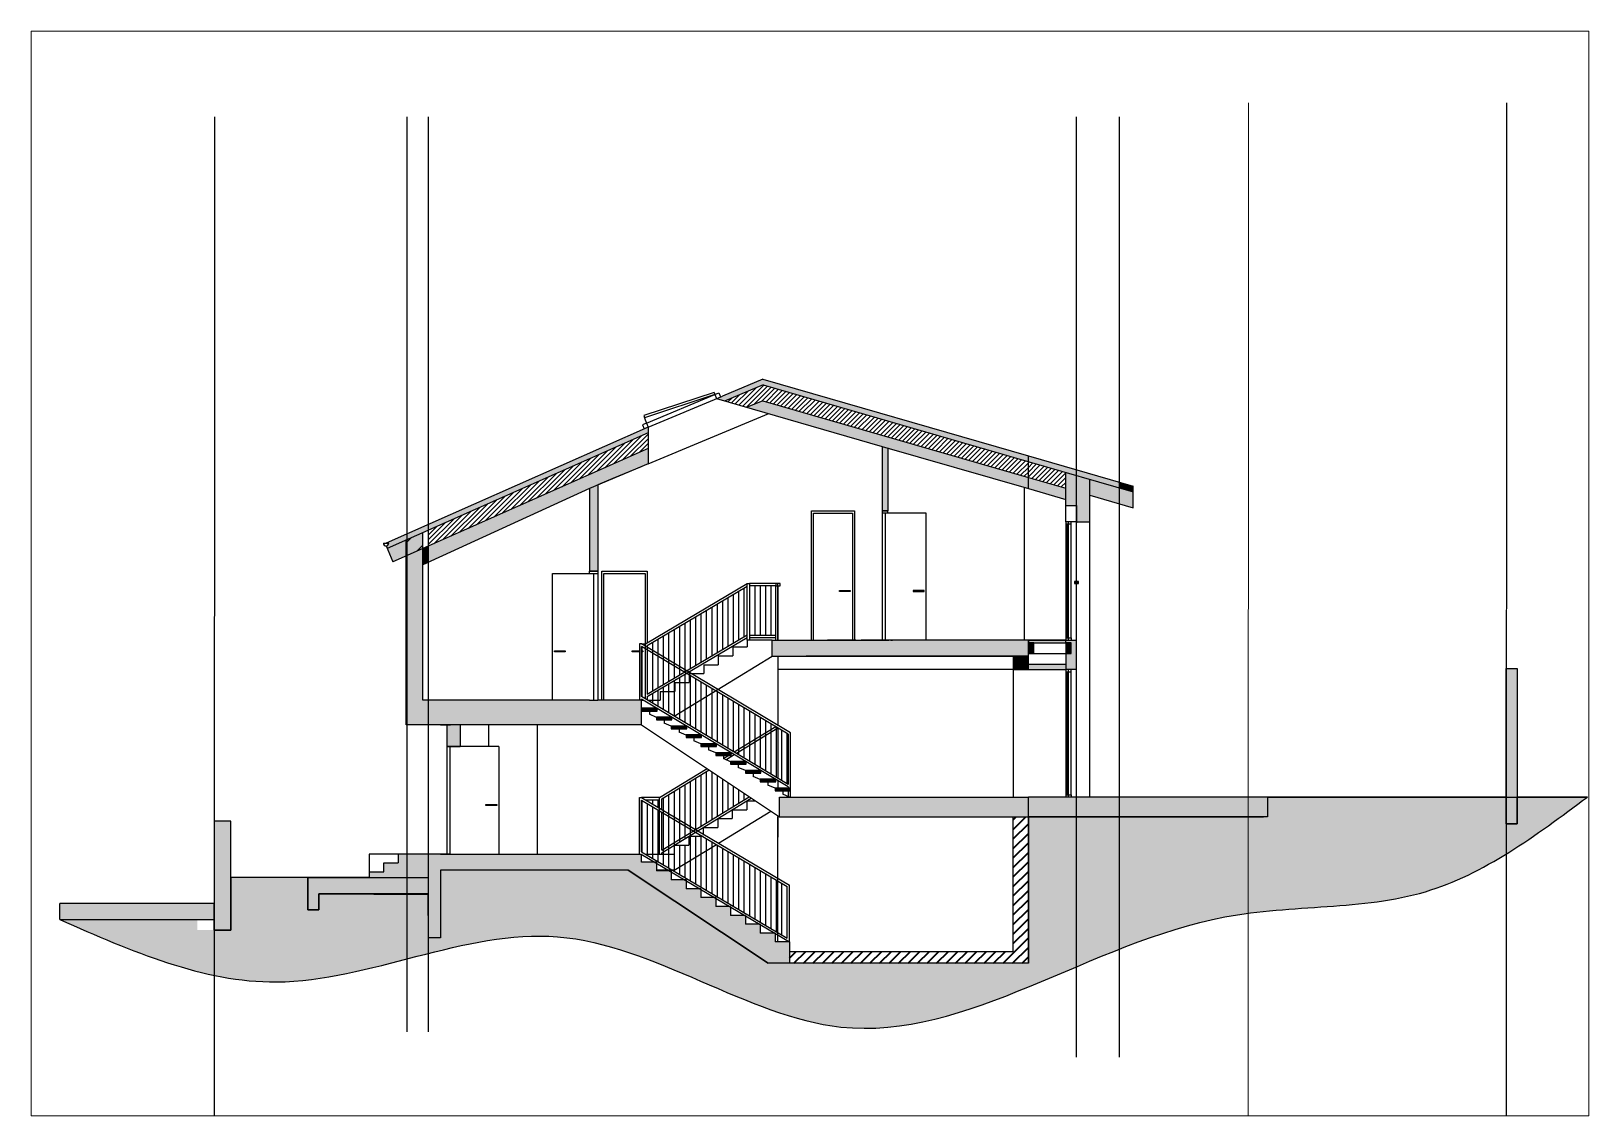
# Paper-space layout 'Layout1' of a CAD drawing. Header units: inches. Extents: x 0.1 to 29.1, y 0.1 to 20.3.
# The model-space entities are those that its viewports show. They can reach past a viewport. Long polylines and large blocks are cut down to what shows.
import ezdxf

# ---------------------------------------------------------------- set-up
doc = ezdxf.new("R2010")
doc.units = ezdxf.units.IN
doc.header["$MEASUREMENT"] = 0
doc.linetypes.add('BORDER2', pattern=[0.875, 0.25, -0.125, 0.25, -0.125, 0, -0.125])
doc.linetypes.add('DASHED2', pattern=[0.375, 0.25, -0.125])
doc.layers.add('A-Area', color=11, linetype='Continuous', plot=False)
for name, color, linetype in [('A-Building Line', 240, 'BORDER2'), ('A-Concrete', 4, 'Continuous'), ('A-Dashed', 9, 'DASHED2'), ('A-Ground', 4, 'Continuous'), ('A-Hatch Conc.', 141, 'Continuous'), ('A-Hatch Wall', 240, 'Continuous'), ('A-HATCH-01', 30, 'Continuous'), ('A-HATCH-03', 72, 'Continuous'), ('A-hatch-floor', 253, 'Continuous'), ('A-Property Line', 162, 'BORDER2'), ('A-view 3', 9, 'Continuous'), ('A-Wall', 3, 'Continuous'), ('A-Wall Hatch', 252, 'Continuous')]:
    doc.layers.add(name, color=color, linetype=linetype)
pattern_1 = [(90, (317.457, -9.42), (-10, 6e-16), [])]

msp = doc.modelspace()

# ---------------------------------------------------------------- hatches: boundary and pattern name
at = {"layer": 'A-Hatch Conc.'}
h = msp.add_hatch(color=256, dxfattribs=at)
h.dxf.hatch_style = 1
h.paths.add_polyline_path([(2124.3, 1287.4), (2105.1, 1292.9), (2105.1, 1231), (2124.3, 1231)])
h = msp.add_hatch(color=256, dxfattribs=at)
h.dxf.hatch_style = 1
h.paths.add_polyline_path([(2480.1, 689), (2150.1, 689), (2035.6, 689), (2035.6, 652), (2473, 652), (2480.1, 652)])
at = {"layer": 'A-Hatch Conc.', "lineweight": 40}
h = msp.add_hatch(dxfattribs=at)
h.set_pattern_fill('ANSI31', color=256, scale=100)
h.paths.add_polyline_path([(2035.6, 652), (2007.6, 652), (2007.6, 402), (1591.3, 402), (1591.3, 380), (2035.6, 380)])
at = {"layer": 'A-Hatch Conc.'}
h = msp.add_hatch(color=256, dxfattribs=at)
h.dxf.hatch_style = 1
h.paths.add_polyline_path([(879.9, 583), (864.2, 583), (864.2, 566.5), (837.2, 566.5), (837.2, 550), (810.2, 550), (810.2, 539.3), (879.9, 539.3)])
h = msp.add_hatch(color=256, dxfattribs=at)
h.dxf.hatch_style = 1
h.paths.add_polyline_path([(919.9, 583), (879.9, 583), (879.9, 539.3), (919.9, 539.3)])
h = msp.add_hatch(color=256, dxfattribs=at)
h.dxf.hatch_style = 1
h.paths.add_polyline_path([(920.2, 539.3), (696.2, 539.3), (696.2, 509.3), (696.2, 479.3), (716.2, 479.3), (716.2, 509.3), (920.2, 509.3)])
at = {"layer": 'A-Hatch Wall'}
h = msp.add_hatch(color=256, dxfattribs=at)
h.dxf.hatch_style = 1
h.paths.add_polyline_path([(1774.1, 1338.2), (1764.1, 1341.1), (1764.1, 1221), (1774.1, 1221)])
h.paths.add_polyline_path([(1235.1, 1269.4), (1219.5, 1262.9), (1219.5, 1109), (1235.1, 1109)])
h = msp.add_hatch(color=256, dxfattribs=at)
h.dxf.hatch_style = 1
h.paths.add_polyline_path([(2150.1, 1279.9), (2124.3, 1287.4), (2124.3, 1231), (2125.1, 1231), (2125.1, 1201), (2150.1, 1201)])
h = msp.add_hatch(color=256, dxfattribs=at)
h.dxf.hatch_style = 1
h.paths.add_polyline_path([(2124.3, 981), (2105.1, 981), (2105.1, 976), (2115.1, 976), (2115.1, 956), (2105.1, 956), (2105.1, 926), (2124.3, 926)])
h = msp.add_hatch(color=256, dxfattribs=at)
h.dxf.hatch_style = 1
h.paths.add_polyline_path([(2124.3, 981), (2105.1, 981), (2105.1, 976), (2115.1, 976), (2115.1, 956), (2105.1, 956), (2105.1, 926), (2124.3, 926)])
h = msp.add_hatch(color=256, dxfattribs=at)
h.dxf.hatch_style = 1
h.paths.add_polyline_path([(2105.1, 936), (2035.6, 936), (2035.6, 926), (2105.1, 926)])
h = msp.add_hatch(color=256, dxfattribs=at)
h.dxf.hatch_style = 1
h.paths.add_polyline_path([(979.2, 823), (954.2, 823), (954.2, 783), (979.2, 783)])
h = msp.add_hatch(color=256, dxfattribs=at)
h.dxf.hatch_style = 1
h.paths.add_polyline_path([(553.1, 644.3), (521.8, 644.3), (521.8, 491.6), (521.8, 441.6), (553.1, 441.6), (553.1, 539.3)])
at = {"layer": 'A-HATCH-01'}
h = msp.add_hatch(color=256, dxfattribs=at)
h.dxf.hatch_style = 1
h.paths.add_polyline_path([(2124.3, 1090), (2121.1, 1090), (2121.1, 1086), (2124.3, 1086)])
h = msp.add_hatch(color=256, dxfattribs=at)
h.dxf.hatch_style = 1
h.paths.add_polyline_path([(2125.1, 1090), (2124.3, 1090), (2124.3, 1086), (2125.1, 1086)])
h = msp.add_hatch(color=256, dxfattribs=at)
h.dxf.hatch_style = 1
h.paths.add_polyline_path([(2129.1, 1090), (2125.1, 1090), (2125.1, 1086), (2129.1, 1086)])
h = msp.add_hatch(color=256, dxfattribs=at)
h.dxf.hatch_style = 1
h.paths.add_polyline_path([(2045.6, 976), (2035.6, 976), (2035.6, 956), (2045.6, 956)])
h = msp.add_hatch(color=256, dxfattribs=at)
h.dxf.hatch_style = 1
h.paths.add_polyline_path([(2115.1, 976), (2105.1, 976), (2105.1, 956), (2115.1, 956)])
h = msp.add_hatch(color=256, dxfattribs=at)
h.dxf.hatch_style = 1
h.paths.add_polyline_path([(1345.3, 854), (1316.6, 854), (1316.6, 849), (1345.3, 849)])
h = msp.add_hatch(color=256, dxfattribs=at)
h.dxf.hatch_style = 1
h.paths.add_polyline_path([(1372.9, 837.5), (1344.2, 837.5), (1344.2, 832.5), (1372.9, 832.5)])
h = msp.add_hatch(color=256, dxfattribs=at)
h.dxf.hatch_style = 1
h.paths.add_polyline_path([(1400.5, 821), (1371.7, 821), (1371.7, 816), (1400.5, 816)])
h = msp.add_hatch(color=256, dxfattribs=at)
h.dxf.hatch_style = 1
h.paths.add_polyline_path([(1428, 804.5), (1399.3, 804.5), (1399.3, 799.5), (1428, 799.5)])
h = msp.add_hatch(color=256, dxfattribs=at)
h.dxf.hatch_style = 1
h.paths.add_polyline_path([(1455.6, 788), (1426.8, 788), (1426.8, 783), (1455.6, 783)])
h = msp.add_hatch(color=256, dxfattribs=at)
h.dxf.hatch_style = 1
h.paths.add_polyline_path([(1483.1, 771.5), (1454.4, 771.5), (1454.4, 766.5), (1483.1, 766.5)])
h = msp.add_hatch(color=256, dxfattribs=at)
h.dxf.hatch_style = 1
h.paths.add_polyline_path([(1510.7, 755), (1481.9, 755), (1481.9, 750), (1510.7, 750)])
h = msp.add_hatch(color=256, dxfattribs=at)
h.dxf.hatch_style = 1
h.paths.add_polyline_path([(1538.2, 738.5), (1509.5, 738.5), (1509.5, 733.5), (1538.2, 733.5)])
h = msp.add_hatch(color=256, dxfattribs=at)
h.dxf.hatch_style = 1
h.paths.add_polyline_path([(1565.8, 722), (1537, 722), (1537, 717), (1565.8, 717)])
h = msp.add_hatch(color=256, dxfattribs=at)
h.dxf.hatch_style = 1
h.paths.add_polyline_path([(1593.3, 705.5), (1564.6, 705.5), (1564.6, 700.5), (1593.3, 700.5)])
at = {"layer": 'A-HATCH-03'}
h = msp.add_hatch(color=256, dxfattribs=at)
h.dxf.hatch_style = 1
h.paths.add_polyline_path([(1542.1, 1466), (1467.1, 1434.8), (1455.9, 1430.1), (1471.3, 1425.7), (1542.7, 1455.5), (2032.8, 1313.8), (2035.6, 1313), (2035.6, 1323.4)])
h = msp.add_hatch(dxfattribs=at)
h.set_pattern_fill('ANSI31', color=256, scale=50)
h.paths.add_polyline_path([(1542.7, 1455.5), (1471.3, 1425.7), (1512.6, 1413.8), (1542.1, 1426), (2035.6, 1283.4), (2035.6, 1313), (2032.8, 1313.8)])
h = msp.add_hatch(color=256, dxfattribs=at)
h.dxf.hatch_style = 1
h.paths.add_polyline_path([(1542.1, 1426), (1512.6, 1413.8), (1764.1, 1341.1), (2035.6, 1262.6), (2035.6, 1283.4)])
h = msp.add_hatch(color=256, dxfattribs=at)
h.dxf.hatch_style = 1
h.paths.add_polyline_path([(1328.6, 1366.1), (1328.6, 1377.1), (919.9, 1195.8), (919.9, 1184.9)])
h = msp.add_hatch(dxfattribs=at)
h.set_pattern_fill('ANSI31', color=256, scale=50)
h.paths.add_polyline_path([(1328.6, 1337.1), (1328.6, 1366.1), (919.9, 1184.9), (919.9, 1155.5)])
h = msp.add_hatch(color=256, dxfattribs=at)
h.dxf.hatch_style = 1
h.paths.add_polyline_path([(1328.6, 1308.4), (1328.6, 1337.1), (919.9, 1155.5), (919.9, 1125.5), (1219.5, 1262.9)])
h = msp.add_hatch(color=256, dxfattribs=at)
h.dxf.hatch_style = 1
h.paths.add_polyline_path([(2035.6, 1323.4), (2035.6, 1313), (2124.3, 1287.4), (2124.3, 1297.8)])
h = msp.add_hatch(dxfattribs=at)
h.set_pattern_fill('ANSI31', color=256, scale=50)
h.paths.add_polyline_path([(2105.1, 1292.9), (2035.6, 1313), (2035.6, 1283.4), (2105.1, 1263.3)])
h = msp.add_hatch(color=256, dxfattribs=at)
h.dxf.hatch_style = 1
h.paths.add_polyline_path([(2035.6, 1283.4), (2035.6, 1262.6), (2105.1, 1242.5), (2105.1, 1263.3)])
h = msp.add_hatch(color=256, dxfattribs=at)
h.dxf.hatch_style = 1
h.paths.add_polyline_path([(2124.3, 1297.8), (2124.3, 1287.4), (2204.3, 1264.2), (2204.3, 1274.6)])
h = msp.add_hatch(color=256, dxfattribs=at)
h.dxf.hatch_style = 1
h.paths.add_polyline_path([(2204.3, 1264.2), (2150.1, 1279.9), (2150.1, 1250.3), (2204.3, 1234.6)])
h = msp.add_hatch(color=256, dxfattribs=at)
h.dxf.hatch_style = 1
h.paths.add_polyline_path([(2230.6, 1267), (2204.3, 1274.6), (2204.3, 1264.2), (2230.6, 1256.6)])
h = msp.add_hatch(color=256, dxfattribs=at)
h.dxf.hatch_style = 1
h.paths.add_polyline_path([(2230.6, 1256.6), (2204.3, 1264.2), (2204.3, 1234.6), (2230.6, 1227)])
h = msp.add_hatch(color=256, dxfattribs=at)
h.dxf.hatch_style = 1
h.paths.add_polyline_path([(919.9, 1184.9), (919.9, 1195.8), (879.9, 1178.1), (879.9, 1167.1)])
h = msp.add_hatch(color=256, dxfattribs=at)
h.dxf.hatch_style = 1
h.paths.add_polyline_path([(879.9, 1167.1), (879.9, 1178.1), (841.5, 1161), (846.5, 1161, -0.414214), (841.5, 1156), (843.5, 1151)])
h = msp.add_hatch(color=256, dxfattribs=at)
h.dxf.hatch_style = 1
h.paths.add_polyline_path([(879.1, 1166.8), (843.5, 1151), (853.9, 1126.2), (879.1, 1137.4)])
h = msp.add_hatch(dxfattribs=at)
h.set_pattern_fill('ANSI31', color=256, scale=200)
h.paths.add_polyline_path([(910.1, 1180.5), (879.9, 1167.1), (879.9, 1137.8), (910.1, 1151.2)])
h = msp.add_hatch(color=256, dxfattribs=at)
h.dxf.hatch_style = 1
h.paths.add_polyline_path([(919.9, 1155.5), (910.1, 1151.2), (910.1, 1121), (919.9, 1125.5)])
h = msp.add_hatch(color=256, dxfattribs=at)
h.dxf.hatch_style = 1
h.paths.add_polyline_path([(2105.1, 981), (2035.6, 981), (2035.6, 976), (2105.1, 976)])
at = {"layer": 'A-hatch-floor'}
h = msp.add_hatch(dxfattribs=at)
h.set_pattern_fill('EARTH', color=256, scale=200, angle=45)
h.set_pattern_definition([(45, (50.68, 971.01), (7e-15, 70.7107), [50, -50]), (45, (37.424, 984.27), (7e-15, 70.7107), [50, -50]), (45, (24.165, 997.53), (7e-15, 70.7107), [50, -50]), (135, (24.165, 1006.367), (-70.7107, 7e-15), [50, -50]), (135, (37.424, 1019.625), (-70.7107, 7e-15), [50, -50]), (135, (50.68, 1032.883), (-70.7107, 7e-15), [50, -50])])
edge = h.paths.add_edge_path()
edge.add_spline(control_points=[(235.1, 461), (368.2, 402.6), (669.4, 270.3), (1174, 543.5), (1747, 99.4), (2269.4, 512.3), (2778.3, 467.7), (2978.6, 617.1), (3075, 689)], knot_values=[0, 0, 0, 0, 419.076938, 948.344463, 1500.827786, 2243.847051, 2619.660695, 2968.480786, 2968.480786, 2968.480786, 2968.480786], degree=3, periodic=0)
edge.add_line((3075, 689), (2944.2, 689))
edge.add_line((2944.2, 689), (2944.2, 639))
edge.add_line((2944.2, 639), (2924.2, 639))
edge.add_line((2924.2, 639), (2924.2, 689))
edge.add_line((2924.2, 689), (2480.1, 689))
edge.add_line((2480.1, 689), (2480.1, 652))
edge.add_line((2480.1, 652), (2035.6, 652))
edge.add_line((2035.6, 652), (2035.6, 380))
edge.add_line((2035.6, 380), (1551.7, 380))
edge.add_line((1551.7, 380), (1291.7, 553))
edge.add_line((1291.7, 553), (942.9, 553))
edge.add_line((942.9, 553), (942.9, 426.9))
edge.add_line((942.9, 426.9), (920.2, 426.9))
edge.add_line((920.2, 426.9), (919.9, 509.3))
edge.add_line((919.9, 509.3), (716.2, 509.3))
edge.add_line((716.2, 509.3), (716.2, 479.3))
edge.add_line((716.2, 479.3), (696.2, 479.3))
edge.add_line((696.2, 479.3), (696.2, 539.3))
edge.add_line((696.2, 539.3), (553.1, 539.3))
edge.add_line((553.1, 539.3), (553.1, 441.6))
edge.add_line((553.1, 441.6), (490.7, 441.6))
edge.add_line((490.7, 441.6), (490.7, 461))
edge.add_line((490.7, 461), (235.1, 461))
at = {"layer": 'A-view 3'}
h = msp.add_hatch(dxfattribs=at)
h.set_pattern_fill('LINE', color=256, scale=80, angle=90)
h.set_pattern_definition(pattern_1)
h.paths.add_polyline_path([(1513.1, 990.7), (1513.1, 1081.4), (1327, 971.1), (1327, 880.4)])
h = msp.add_hatch(dxfattribs=at)
h.set_pattern_fill('LINE', color=256, scale=80, angle=90)
h.set_pattern_definition(pattern_1)
h.paths.add_polyline_path([(1566.1, 1082), (1517.1, 1082), (1517.1, 990), (1566.1, 990)])
h = msp.add_hatch(dxfattribs=at)
h.set_pattern_fill('LINE', color=256, scale=80, angle=90)
h.set_pattern_definition(pattern_1)
h.paths.add_polyline_path([(1589.3, 805.9), (1570.1, 817.4), (1570.1, 724.1), (1589.3, 712.6)])
h.paths.add_polyline_path([(1570.1, 817.4), (1454.3, 886.8), (1377.2, 839.6), (1570.1, 724.1)])
h.paths.add_polyline_path([(1454.3, 886.8), (1405.1, 916.2), (1405.1, 902), (1378.1, 902), (1378.1, 885.5), (1351.1, 885.5), (1351.1, 869), (1328.1, 869), (1377.2, 839.6)])
h.paths.add_polyline_path([(1378.1, 902), (1405.1, 902), (1405.1, 916.2), (1400.2, 919.2), (1327, 875.8), (1327, 869.7), (1328.1, 869), (1351.1, 869), (1351.1, 885.5), (1378.1, 885.5)])
h.paths.add_polyline_path([(1323, 965.4), (1316.6, 969.2), (1316.6, 961), (1319, 961), (1319, 959), (1316.6, 959), (1316.6, 875.9), (1323, 872.1)])
h = msp.add_hatch(dxfattribs=at)
h.set_pattern_fill('LINE', color=256, scale=80, angle=90)
h.set_pattern_definition(pattern_1)
h.paths.add_polyline_path([(1516.6, 689.5), (1441.9, 739.4), (1354.1, 685.8), (1354.1, 590.2)])
h = msp.add_hatch(dxfattribs=at)
h.set_pattern_fill('LINE', color=256, scale=80, angle=90)
h.set_pattern_definition(pattern_1)
h.paths.add_polyline_path([(1570.1, 533), (1455.5, 601), (1377.1, 553), (1374.1, 553), (1570.1, 436.8)])
h.paths.add_polyline_path([(1587.3, 522.8), (1570.1, 533), (1570.1, 436.8), (1587.3, 426.6)])
h.paths.add_polyline_path([(1455.5, 601), (1430.1, 616), (1404.1, 616), (1404.1, 599.5), (1377.1, 599.5), (1377.1, 583), (1323.6, 583), (1374.1, 553), (1377.1, 553)])
h.paths.add_polyline_path([(1377.1, 599.5), (1354.1, 585.5), (1354.1, 583), (1377.1, 583)], flags=17)
h.paths.add_polyline_path([(1416.9, 623.9), (1413, 626.2), (1354.1, 590.2), (1354.1, 661.1), (1350.1, 663.5), (1350.1, 583), (1354.1, 583), (1354.1, 585.5)])
h.paths.add_polyline_path([(1350.1, 663.5), (1316.6, 683.4), (1316.6, 587.2), (1323.6, 583), (1350.1, 583)])
h = msp.add_hatch(dxfattribs=at)
h.set_pattern_fill('LINE', color=256, scale=80, angle=90)
h.set_pattern_definition(pattern_1)
h.paths.add_polyline_path([(1350.1, 683.4), (1324.4, 683.4), (1350.1, 668.2)])
at = {"layer": 'A-Wall Hatch'}
h = msp.add_hatch(color=256, dxfattribs=at)
h.dxf.hatch_style = 1
h.paths.add_polyline_path([(910.1, 1180.5), (879.9, 1167.1), (879.9, 1137.8), (910.1, 1151.2)])
h = msp.add_hatch(color=256, dxfattribs=at)
h.dxf.hatch_style = 1
h.paths.add_polyline_path([(919.9, 869), (910.1, 869), (910.1, 1151.2), (879.9, 1137.8), (879.9, 823), (919.9, 823)])
h = msp.add_hatch(color=256, dxfattribs=at)
h.dxf.hatch_style = 1
h.paths.add_polyline_path([(2035.6, 981), (1764.1, 981), (1760.3, 981), (1559.5, 981), (1559.5, 951), (2035.6, 951)])
h = msp.add_hatch(color=256, dxfattribs=at)
h.dxf.hatch_style = 1
h.paths.add_polyline_path([(2035.6, 951), (2007.6, 951), (2007.6, 926), (2035.6, 926)])
h = msp.add_hatch(color=256, dxfattribs=at)
h.dxf.hatch_style = 1
h.paths.add_polyline_path([(2944.2, 928), (2924.2, 928), (2924.2, 689), (2924.2, 639), (2944.2, 639), (2944.2, 689)])
h = msp.add_hatch(color=256, dxfattribs=at)
h.dxf.hatch_style = 1
h.paths.add_polyline_path([(1316.6, 869), (1235.1, 869), (1219.5, 869), (940.3, 869), (919.9, 869), (919.9, 823), (960.1, 823), (1316.6, 823)])
h = msp.add_hatch(color=256, dxfattribs=at)
h.dxf.hatch_style = 1
h.paths.add_polyline_path([(2035.6, 689), (1622.8, 689), (1591.3, 689), (1572.7, 689), (1572.7, 652), (2035.6, 652)])
h = msp.add_hatch(color=256, dxfattribs=at)
h.dxf.hatch_style = 1
h.paths.add_polyline_path([(1537, 451.8), (1535.7, 452.5), (1509.5, 452.5), (1509.5, 468.1), (1507.9, 469), (1481.9, 469), (1481.9, 484.4), (1480.1, 485.5), (1454.4, 485.5), (1454.4, 500.8), (1452.3, 502), (1426.8, 502), (1426.8, 517.1), (1424.5, 518.5), (1399.3, 518.5), (1399.3, 533.5), (1396.6, 535), (1371.7, 535), (1371.7, 549.8), (1368.8, 551.5), (1344.2, 551.5), (1344.2, 566.2), (1341, 568), (1316.6, 568), (1316.6, 582.5), (1315.7, 583), (942.9, 583), (920.2, 583), (920.2, 508), (920.2, 426.9), (942.9, 426.9), (942.9, 553), (1291.7, 553), (1551.7, 380), (1570.1, 380), (1591.3, 380), (1591.3, 402), (1591.3, 419.5), (1564.6, 419.5), (1564.6, 435.4), (1563.5, 436), (1537, 436)])
h = msp.add_hatch(color=256, dxfattribs=at)
h.dxf.hatch_style = 1
h.paths.add_polyline_path([(521.8, 491.3), (235.1, 491), (235.1, 461), (521.8, 461.3)])

# ---------------------------------------------------------------- linework, layer by layer
for p, q in [((2105.1, 1201), (2105.1, 981)), ((2105.1, 926), (2105.1, 689))]:
    msp.add_line(p, q)
msp.add_lwpolyline([(1320.6, 1398.3), (1321.8, 1394.5)])
at = {"flags": 128}
msp.add_lwpolyline([(2150.1, 689), (2150.1, 944)], dxfattribs=at)
at = {"layer": 'A-Area'}
msp.add_lwpolyline([(3075, 689), (2944.2, 689), (2944.2, 639), (2924.2, 639), (2924.2, 689), (2480.1, 689), (2480.1, 652), (2035.6, 652), (2035.6, 380), (1551.7, 380), (1291.7, 553), (942.9, 553), (942.9, 426.9), (920.2, 426.9), (919.9, 509.3), (716.2, 509.3), (716.2, 479.3), (696.2, 479.3), (696.2, 539.3), (553.1, 539.3), (553.1, 441.6), (521.8, 441.6), (521.8, 461)], dxfattribs=at)
msp.add_spline([(235.1, 461), (637.8, 345.2), (1160.4, 429.1), (1686.8, 261.3), (2401, 466.1), (2773.9, 513), (3075, 689)], degree=3, dxfattribs=at)
at = {"layer": 'A-Building Line', "color": 7, "lineweight": 20}
msp.add_lwpolyline([(2444.6, 1980.1), (2444, 26.2)], dxfattribs=at)
at = {"layer": 'A-Building Line'}
for points in [[(879.9, 1954), (879.9, 252.4)], [(919.9, 1954), (919.9, 252.4)], [(2124.3, 1954), (2124.3, 205.2)], [(2204.3, 1954), (2204.3, 205.2)]]:
    msp.add_lwpolyline(points, dxfattribs=at)
at = {"layer": 'A-Concrete'}
for p, q in [((2125.1, 1201), (2105.1, 1201)), ((2105.1, 956), (2105.1, 926)), ((2125.1, 926), (2105.1, 926))]:
    msp.add_line(p, q, dxfattribs=at)
at = {"layer": 'A-Concrete', "flags": 128}
for points in [[(2032.8, 1313.8), (2230.6, 1256.6)], [(2035.6, 1323.4), (2230.6, 1267)], [(2035.6, 1283.4), (2105.1, 1263.3)], [(2150.1, 1201), (2150.1, 1279.9)], [(2035.6, 1262.6), (2105.1, 1242.5)], [(2150.1, 1201), (2150.1, 1250.3)], [(2150.1, 1250.3), (2230.6, 1227)], [(2230.6, 1227), (2230.6, 1267)], [(1764.1, 1221), (1774.1, 1221)], [(2125.1, 1201), (2125.1, 1199.2)], [(2125.1, 689), (2125.1, 981)], [(2480.1, 689), (2150.1, 689), (2035.6, 689)], [(2035.6, 652), (2473, 652)]]:
    msp.add_lwpolyline(points, dxfattribs=at)
at = {"layer": 'A-Concrete'}
for points in [[(2035.6, 1262.6), (2035.6, 1323.4)], [(2105.1, 1201), (2105.1, 1292.9)], [(2105.1, 1201), (2105.1, 1263.3)], [(1764.1, 1221), (1774.1, 1221)], [(2125.1, 1201), (2150.1, 1201)], [(1235.1, 1109), (1219.5, 1109)], [(1219.5, 1109), (1235.1, 1109)], [(2035.6, 981), (2125.1, 981)], [(954.2, 823), (954.2, 783)], [(979.2, 823), (979.2, 783)], [(954.2, 783), (979.2, 783)], [(2035.6, 652), (2035.6, 689)], [(2480.1, 689), (2480.1, 652), (2473, 652)], [(954.2, 583), (864.2, 583)], [(864.2, 583), (864.2, 566.5)], [(810.2, 550), (837.2, 550), (837.2, 566.5), (864.2, 566.5)], [(810.2, 555.8), (810.2, 539.3)], [(696.2, 539.3), (920.2, 539.3)], [(696.2, 539.3), (696.2, 509.3)], [(810.2, 539.3), (696.2, 539.3), (696.2, 479.3), (716.2, 479.3), (716.2, 509.3), (920.2, 508)], [(696.2, 509.3), (696.2, 479.3), (716.2, 479.3), (716.2, 509.3)], [(716.2, 509.3), (920.2, 509.3)]]:
    msp.add_lwpolyline(points, dxfattribs=at)
at = {"layer": 'A-Dashed'}
msp.add_arc((1452.9, 1437.5), 137.9, 198.168, 202.6301, dxfattribs=at)
at = {"layer": 'A-Ground'}
msp.add_lwpolyline([(2035.6, 951), (2035.6, 981)], dxfattribs=at)
at = {"layer": 'A-HATCH-01'}
for points in [[(2105.1, 1201), (2105.1, 1231), (2125.1, 1231), (2125.1, 1201), (2105.1, 1201)], [(2045.6, 956), (2105.1, 956)]]:
    msp.add_lwpolyline(points, dxfattribs=at)
at = {"layer": 'A-Property Line'}
for points in [[(2924.6, 1980), (2924, 26.1)], [(522.3, 1954), (521.6, 0.1)]]:
    msp.add_lwpolyline(points, dxfattribs=at)
at = {"layer": 'A-view 3'}
for points in [[(1451.6, 1441.3), (1320.6, 1398.3)], [(1452.9, 1437.5), (1321.8, 1394.5)], [(1325.5, 1384.4), (1452.9, 1437.5)], [(1328.6, 1377.1), (1467.1, 1434.8)], [(1451.6, 1441.3), (1452.7, 1437.5)], [(1328.6, 1308.4), (1553.1, 1402)], [(2028.1, 1264.8), (2028.1, 981)], [(1632.3, 981), (1632.3, 1221), (1712.6, 1221), (1712.6, 981)], [(1636.3, 981), (1636.3, 1217), (1708.6, 1217), (1708.6, 981)], [(1774.1, 1217), (1774.1, 1221), (1764.1, 1221), (1764.1, 981)], [(1774.1, 1217), (1764.1, 1217)], [(1845.7, 981), (1845.7, 1217), (1769.1, 1217), (1769.1, 981)], [(2105.1, 1197), (2115.1, 1197), (2115.1, 1201)], [(2107.6, 1197), (2107.6, 985)], [(2110.1, 981), (2110.1, 1201)], [(2115.1, 985), (2115.1, 1201)], [(2150.1, 689), (2150.1, 1201)], [(1150.7, 869), (1150.7, 1105), (1227.3, 1105), (1227.3, 869)], [(1219.5, 1105), (1219.5, 1109), (1235.1, 1109), (1235.1, 869)], [(1219.5, 1105), (1235.1, 1105)], [(1242.4, 869), (1242.4, 1109), (1327, 1109), (1327, 975.8)], [(1246.4, 869), (1246.4, 1105), (1323, 1105), (1323, 872.1)], [(1324.1, 974), (1513.1, 1086)], [(1327, 971.1), (1513.1, 1081.4)], [(1513.1, 981), (1513.1, 1086)], [(1513.1, 1086), (1517.1, 1086), (1517.1, 981)], [(1570.1, 981), (1570.1, 1086), (1517.1, 1086)], [(1566.1, 981), (1566.1, 1082), (1517.1, 1082)], [(1704.6, 1071), (1684.6, 1071), (1684.6, 1073), (1704.6, 1073), (1704.6, 1071)], [(1821.7, 1071), (1841.7, 1071), (1841.7, 1073), (1821.7, 1073), (1821.7, 1071)], [(2125.1, 1086), (2129.1, 1086), (2129.1, 1090), (2121.1, 1090), (2121.1, 1086), (2125.1, 1086)], [(2125.1, 981), (2125.1, 1086)], [(1327, 880.4), (1513.1, 990.7)], [(1327, 875.8), (1513.1, 986)], [(1517.1, 990), (1566.1, 990)], [(1517.1, 986), (1566.1, 986)], [(2105.1, 985), (2115.1, 985), (2115.1, 981)], [(1174.7, 959), (1154.7, 959), (1154.7, 961), (1174.7, 961), (1174.7, 959)], [(1312.6, 959), (1299, 959), (1299, 961), (1312.6, 961)], [(1316.6, 974), (1312.6, 974), (1312.6, 869)], [(1593.3, 808.2), (1316.3, 974)], [(1316.3, 974), (1324.1, 974)], [(1589.3, 805.9), (1316.6, 969.2)], [(1316.6, 875.9), (1316.6, 969.2)], [(1316.6, 961), (1319, 961), (1319, 959)], [(1319, 959), (1316.6, 959)], [(1324.1, 871.5), (1324.1, 974)], [(1327, 971.1), (1327, 880.4)], [(1486.1, 968.5), (1513.1, 968.5)], [(1486.1, 968), (1486.1, 951.5)], [(1559.5, 981), (1513.1, 981)], [(1513.1, 981), (1513.1, 968.5)], [(1377.2, 839.6), (1559.5, 951)], [(1432.1, 935), (1432.1, 918.5)], [(1432.1, 935), (1459.1, 935)], [(1459.1, 951.5), (1459.1, 935)], [(1459.1, 951.5), (1486.1, 951.5)], [(1570.1, 951), (1570.1, 822.1)], [(2007.6, 951), (2007.6, 689)], [(1378.1, 902), (1378.1, 885.5)], [(1378.1, 902), (1405.1, 902)], [(1405.1, 918.5), (1405.1, 902)], [(1405.1, 918.5), (1432.1, 918.5)], [(2007.6, 926), (1570.1, 926)], [(2105.1, 922), (2115.1, 922), (2115.1, 926)], [(2107.6, 922), (2107.6, 693)], [(2110.1, 689), (2110.1, 926)], [(2115.1, 693), (2115.1, 926)], [(1589.3, 712.6), (1316.6, 875.9)], [(1589.3, 707.9), (1316.6, 871.3)], [(1316.6, 869), (1316.6, 871.3)], [(1316.6, 869), (1320.3, 869)], [(1327, 875.8), (1327, 869)], [(1328.1, 869), (1351.1, 869)], [(1351.1, 885.5), (1351.1, 869)], [(1351.1, 885.5), (1378.1, 885.5)], [(1344.2, 854), (1316.6, 854)], [(1331, 849), (1331, 842.9)], [(1344.2, 837.2), (1331, 842.9)], [(1032.2, 823), (1032.2, 783)], [(1122.2, 823), (1122.2, 583)], [(1316.6, 823), (1572.7, 652)], [(1371.7, 837.5), (1344.2, 837.5)], [(1358.5, 832.5), (1358.5, 826.4)], [(1371.7, 820.7), (1358.5, 826.4)], [(1399.3, 821), (1371.7, 821)], [(1372.9, 837), (1373.3, 837.3)], [(1386.1, 816), (1386.1, 809.9)], [(1488.8, 772.8), (1565.9, 819.9)], [(1492.7, 770.5), (1569.8, 817.6)], [(1570.1, 817.4), (1570.1, 724.1)], [(1051.1, 783), (954.2, 783)], [(954.2, 783), (960.1, 783)], [(954.2, 783), (954.2, 583)], [(960.1, 783), (960.1, 583)], [(1051.1, 783), (1051.1, 583)], [(1399.3, 804.2), (1386.1, 809.9)], [(1413.6, 799.5), (1413.6, 793.4)], [(1426.8, 787.7), (1413.6, 793.4)], [(1441.2, 783), (1441.2, 776.9)], [(1589.3, 805.9), (1589.3, 712.6)], [(1593.3, 688.2), (1593.3, 705.5), (1593.3, 808.2)], [(1454.4, 771.2), (1441.2, 776.9)], [(1468.8, 766.5), (1468.8, 760.4)], [(1468.8, 760.5), (1478.6, 766.5)], [(1481.9, 754.7), (1468.8, 760.4)], [(1473.1, 758.5), (1488.8, 768.1)], [(1509.5, 755), (1481.9, 755)], [(1483.1, 769.3), (1485, 770.4)], [(1350.1, 688), (1438.2, 741.9)], [(1354.1, 685.8), (1441.9, 739.4)], [(1496.3, 750), (1496.3, 743.9)], [(1509.5, 738.2), (1496.3, 743.9)], [(1537, 738.5), (1509.5, 738.5)], [(1523.9, 733.5), (1523.9, 727.4)], [(1537, 721.7), (1523.9, 727.4)], [(1564.6, 722), (1537, 722)], [(1551.4, 717), (1551.4, 710.9)], [(1564.6, 705.2), (1551.4, 710.9)], [(1570.1, 719.5), (1570.1, 705.5)], [(1579, 700.5), (1579, 694.4)], [(1589.3, 707.9), (1589.3, 705.5)], [(1589.3, 700.5), (1589.3, 689)], [(1047.1, 673), (1027.1, 673), (1027.1, 675), (1047.1, 675), (1047.1, 673)], [(1312.6, 583), (1312.6, 688)], [(1312.6, 688), (1316.6, 688)], [(1316.6, 688), (1591.3, 525.1)], [(1350.1, 688), (1316.6, 688)], [(1316.6, 587.2), (1316.6, 683.4)], [(1316.6, 683.4), (1587.3, 522.8)], [(1350.1, 683.4), (1324.4, 683.4)], [(1350.1, 583), (1350.1, 688)], [(1354.1, 590.2), (1516.6, 689.5)], [(1354.1, 585.5), (1520.3, 687.1)], [(1354.1, 665.8), (1354.1, 685.8)], [(1512.1, 682), (1512.1, 665.5)], [(1512.1, 682), (1527.6, 682)], [(1591.3, 689), (1579, 694.4)], [(2105.1, 693), (2115.1, 693), (2115.1, 689)], [(1354.1, 590.2), (1354.1, 661.1)], [(1458.1, 649), (1458.1, 632.5)], [(1458.1, 649), (1485.1, 649)], [(1459.4, 603.3), (1556.6, 662.8)], [(1485.1, 665.5), (1485.1, 649)], [(1485.1, 665.5), (1512.1, 665.5)], [(1404.1, 616), (1404.1, 599.5)], [(1404.1, 616), (1431.1, 616)], [(1431.1, 632.5), (1431.1, 620.1)], [(1431.1, 632.5), (1458.1, 632.5)], [(864.2, 583), (810.2, 583), (810.2, 539.3)], [(1315.7, 583), (1591.3, 419.5)], [(1316.6, 587.2), (1587.3, 426.6)], [(1323.6, 583), (1377.1, 583)], [(1354.1, 583), (1354.1, 585.5)], [(1377.1, 553), (1455.5, 601)], [(1377.1, 599.5), (1377.1, 583)], [(1377.1, 599.5), (1404.1, 599.5)], [(1377.1, 553), (1344.2, 553)], [(1587.3, 426.6), (1587.3, 522.8)], [(1591.3, 419.5), (1591.3, 525.1)]]:
    msp.add_lwpolyline(points, dxfattribs=at)
at = {"layer": 'A-view 3', "flags": 128}
for points in [[(2125.1, 981), (2125.1, 1199.2)], [(1714.6, 981), (1661.9, 981)], [(1724.6, 981), (1764.1, 981)], [(1764.1, 981), (1724.6, 981)], [(1780, 981), (1783.2, 981)], [(1570.1, 951), (1622.8, 951)], [(2125.1, 689), (2125.1, 926)], [(920.2, 583), (920.2, 823)], [(1315.7, 823), (1263, 823)], [(1570.1, 653.8), (1570.1, 614.5)], [(1570.1, 419.5), (1570.1, 652)], [(961.4, 583), (942.9, 583)]]:
    msp.add_lwpolyline(points, dxfattribs=at)
at = {"layer": 'A-Wall'}
for p, q in [((553.1, 644.3), (521.8, 644.3)), ((553.1, 539.3), (553.1, 644.3)), ((696.2, 539.3), (553.1, 539.3))]:
    msp.add_line(p, q, dxfattribs=at)
at = {"layer": 'A-Wall', "flags": 128}
for points in [[(1542.1, 1466), (1467.1, 1434.8)], [(1542.7, 1455.5), (1470.9, 1425.5)], [(1542.1, 1466), (2035.6, 1323.4)], [(1542.7, 1455.5), (2032.8, 1313.8)], [(1455.9, 1430.1), (1764.1, 1341.1)], [(1542.1, 1426), (1512.6, 1413.8)], [(1542.1, 1426), (2035.6, 1283.4)], [(1328.6, 1377.1), (841.5, 1161)], [(1328.6, 1366.1), (843.5, 1151)], [(1328.6, 1337.1), (853.9, 1126.2)], [(1764.1, 1341.1), (2035.6, 1262.6)], [(1263, 1281.1), (1235.1, 1269.4)], [(1315.7, 1303.1), (1263, 1281.1)], [(1219.5, 1262.9), (910.1, 1121)], [(879.1, 823), (879.1, 1166.8)], [(910.1, 869), (910.1, 1180.5)], [(841.5, 1156), (853.9, 1126.2)], [(2035.6, 981), (1764.1, 981)], [(2035.6, 951), (1622.8, 951)], [(910.1, 869), (910.1, 921.9)], [(940.3, 869), (910.1, 869)], [(1219.5, 869), (910.1, 869)], [(1316.6, 869), (1235.1, 869)], [(960.1, 823), (879.1, 823)], [(942.9, 823), (961.4, 823)], [(1622.8, 689), (2035.6, 689)], [(2480.1, 689), (3034.1, 689)], [(1572.7, 652), (2035.6, 652)], [(2007.6, 402), (2007.6, 652)], [(2035.6, 380), (2035.6, 652)], [(920.2, 508), (920.2, 583)], [(1263, 583), (1315.7, 583)], [(1291.7, 553), (942.9, 553)], [(2035.6, 380), (1570.1, 380), (1551.7, 380)], [(1591.3, 402), (2007.6, 402)]]:
    msp.add_lwpolyline(points, dxfattribs=at)
at = {"layer": 'A-Wall'}
for points in [[(1452.7, 1437.5), (1460.2, 1440.6)], [(1452.9, 1437.5), (1455.9, 1430.1)], [(1460.2, 1440.6), (1463.3, 1433.2)], [(1325.5, 1384.4), (1318.2, 1381.4)], [(1318.2, 1381.4), (1321.2, 1374)], [(1325.5, 1384.4), (1328.6, 1377.1)], [(1328.6, 1377.1), (1328.6, 1308.4)], [(1764.1, 1341.1), (1764.1, 1221)], [(1774.1, 1338.2), (1774.1, 1221)], [(1328.6, 1308.4), (1219.5, 1262.9)], [(1219.5, 1262.9), (910.1, 1121)], [(1219.5, 1262.9), (1219.5, 1109)], [(1235.1, 1269.4), (1235.1, 1109)], [(836.5, 1161), (846.5, 1161)], [(1570.1, 1082), (1574.1, 1082), (1574.1, 1086), (1566.1, 1086), (1566.1, 1082), (1570.1, 1082)], [(1570.1, 1082), (1570.1, 981)], [(1559.5, 981), (1764.1, 981)], [(1559.5, 951), (1559.5, 981)], [(1760.3, 981), (1775.9, 981)], [(1559.5, 951), (2007.6, 951)], [(2007.6, 951), (2007.6, 926), (2035.6, 926), (2035.6, 951)], [(2035.6, 936), (2105.1, 936)], [(2924.2, 689), (2924.2, 928), (2944.2, 928), (2944.2, 689), (3075, 689)], [(2035.6, 926), (2105.1, 926)], [(1219.5, 869), (1235.1, 869)], [(1316.6, 823), (1316.6, 869)], [(960.1, 823), (879.1, 823)], [(1316.6, 823), (954.2, 823)], [(1426.8, 804.5), (1399.3, 804.5)], [(1454.4, 788), (1426.8, 788)], [(1481.9, 771.5), (1454.4, 771.5)], [(1572.7, 652), (1572.7, 689), (1591.3, 689)], [(1591.3, 689), (1622.8, 689)], [(2924.2, 689), (2924.2, 639), (2944.2, 639), (2944.2, 689)], [(521.8, 644.3), (521.8, 491.6)], [(942.9, 583), (920.2, 583)], [(942.9, 583), (1316.6, 583)], [(1316.6, 568), (1316.6, 583)], [(942.9, 553), (942.9, 426.9), (920.2, 426.9), (920.2, 508)], [(1291.7, 553), (1551.7, 380)], [(1344.2, 568), (1316.6, 568)], [(1344.2, 568), (1344.2, 551.5)], [(1371.7, 551.5), (1344.2, 551.5)], [(1371.7, 551.5), (1371.7, 535)], [(521.8, 491.6), (521.8, 441.6), (553.1, 441.6), (553.1, 539.3)], [(1399.3, 535), (1371.7, 535)], [(1399.3, 535), (1399.3, 518.5)], [(1426.8, 518.5), (1399.3, 518.5)], [(1426.8, 518.5), (1426.8, 502)], [(1454.4, 502), (1426.8, 502)], [(1454.4, 502), (1454.4, 485.5)], [(235.1, 461), (521.8, 461), (521.8, 491.6)], [(521.8, 491), (235.1, 491)], [(235.1, 461), (235.1, 491)], [(1481.9, 485.5), (1454.4, 485.5)], [(1481.9, 485.5), (1481.9, 469)], [(1509.5, 469), (1481.9, 469)], [(1509.5, 469), (1509.5, 452.5)], [(1537, 452.5), (1509.5, 452.5)], [(1537, 452.5), (1537, 436)], [(1564.6, 436), (1537, 436)], [(1564.6, 436), (1564.6, 419.5)], [(1591.3, 419.5), (1564.6, 419.5)], [(1591.3, 419.5), (1591.3, 402)], [(1591.3, 402), (1591.3, 380)]]:
    msp.add_lwpolyline(points, dxfattribs=at)
for points in [[(2035.6, 976), (2105.1, 976), (2105.1, 981), (2035.6, 981)], [(2035.6, 956), (2045.6, 956), (2045.6, 976), (2035.6, 976)], [(2105.1, 956), (2115.1, 956), (2115.1, 976), (2105.1, 976)], [(1345.3, 854), (1316.6, 854), (1316.6, 849), (1345.3, 849)], [(1372.9, 837.5), (1344.2, 837.5), (1344.2, 832.5), (1372.9, 832.5)], [(1400.5, 821), (1371.7, 821), (1371.7, 816), (1400.5, 816)], [(1428, 804.5), (1399.3, 804.5), (1399.3, 799.5), (1428, 799.5)], [(1455.6, 788), (1426.8, 788), (1426.8, 783), (1455.6, 783)], [(1483.1, 771.5), (1454.4, 771.5), (1454.4, 766.5), (1483.1, 766.5)], [(1510.7, 755), (1481.9, 755), (1481.9, 750), (1510.7, 750)], [(1538.2, 738.5), (1509.5, 738.5), (1509.5, 733.5), (1538.2, 733.5)], [(1565.8, 722), (1537, 722), (1537, 717), (1565.8, 717)], [(1593.3, 705.5), (1564.6, 705.5), (1564.6, 700.5), (1593.3, 700.5)]]:
    msp.add_lwpolyline(points, close=True, dxfattribs=at)
msp.add_arc((841.5, 1161), 5, 180, 0, dxfattribs=at)

psp = doc.layouts.get("Layout1")

# ---------------------------------------------------------------- viewports
at = {"layer": 'A-Area', "view_target_point": (14.237, 8.767)}
psp.add_viewport(center=(14.575, 10.218), size=(28.961, 20.17282), view_center_point=(1615.392, 1095.975), view_height=2017.28248, dxfattribs=at)

doc.saveas('drawing.dxf')
